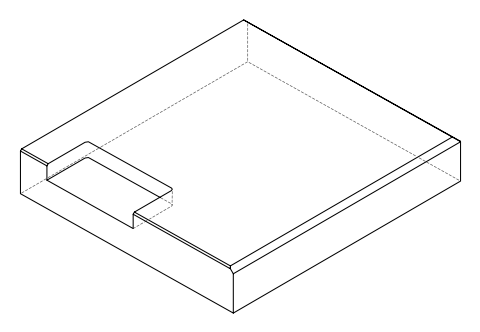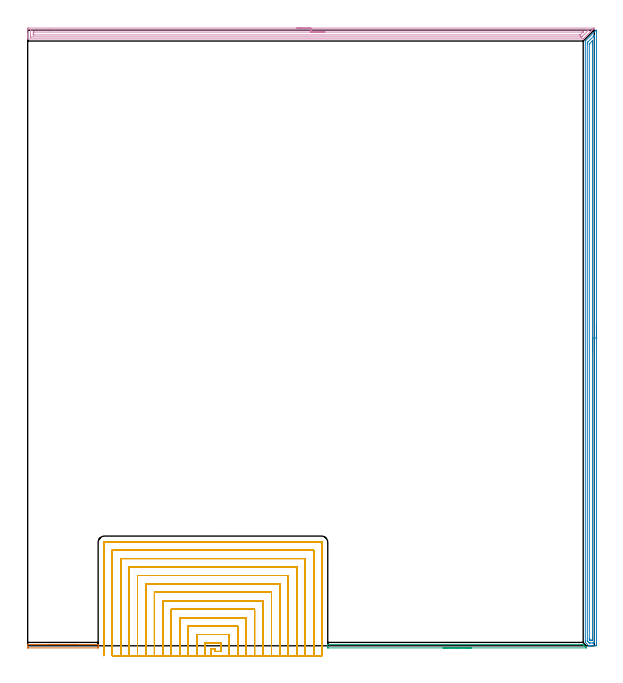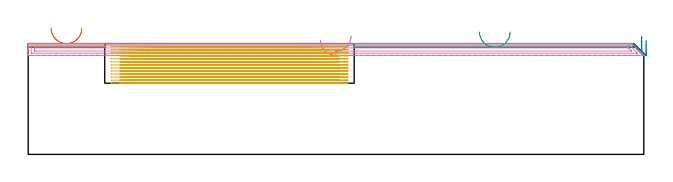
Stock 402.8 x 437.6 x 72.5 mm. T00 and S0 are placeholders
(PLAN: 5 operations, 1 tool changes, 135.4 min)
(1 AREA_MILL | FG_CHAMFER_SURFACE | UGT0205_001 | 0.55 min | 147 mm3)
(2 AREA_MILL_1 | FG_CHAMFER_SURFACE_1 | UGT0205_001 | 10.63 min | 13656 mm3)
(3 AREA_MILL_2 | FG_CHAMFER_SURFACE_2 | UGT0205_001 | 1.62 min | 528 mm3)
(4 AREA_MILL_3 | FG_CHAMFER_SURFACE_3 | UGT0205_001 | 9.79 min | 11789 mm3)
(5 MILL_SLOT | SLOT_PARTIAL_RECTANGULAR | NXT0201_009 | Follow Part, ap 2, ae 75% | 112.86 min | 329459 mm3)
(TOOL UGT0205_001 | Chamfer Mill 20 x 3 x 45 deg. | D20 FL50 Z2)
(TOOL NXT0201_009 | ENDMILL 8mm [2P460-0800-NA 1630] | D8 FL26 Z6)
(OP 1 AREA_MILL)
G17 G21 G94 G90
T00 M6
G54
G17 G0 G90 X15.05 Y0.9 S1061 M3
G43 Z82.5 H0
G94 G1 X15.088 Z81.628 F250.
X15.202 Z80.763
X15.391 Z79.912
X15.653 Z79.08
X15.987 Z78.274
X16.39 Z77.5
X16.858 Z76.764
X17.39 Z76.072
X17.979 Z75.429
X18.622 Z74.839
X19.314 Z74.308
X20.05 Z73.84
X20.824 Z73.437
X21.63 Z73.103
X22.462 Z72.841
X23.314 Z72.652
X24.178 Z72.538
X25.05 Z72.5
X49.973
X50.09 Y0.897 Z72.489
X50.098 Y0.808 Z72.4
X50.1 Y0.713 Z72.311
Y0.073 Z71.672
Y-0.673 Z70.926
Y-1.173 Z70.423
Y-1.422 Z70.175
X50.097 Y-1.491 Z70.105
X49.973 Y-1.497 Z70.103
X49.806 Y-1.5 Z70.1
X0.405
X0.127 Y-1.497 Z70.103
X0.003 Y-1.491 Z70.105
X0. Y-1.422 Z70.175
Y0.713 Z72.311
X0.002 Y0.808 Z72.4
X0.01 Y0.897 Z72.489
X0.127 Y0.9 Z72.5
X25.05
X25.922 Z72.538
X26.786 Z72.652
X27.638 Z72.841
X28.47 Z73.103
X29.276 Z73.437
X30.05 Z73.84
X30.786 Z74.308
X31.478 Z74.839
X32.121 Z75.429
X32.71 Z76.072
X33.242 Z76.764
X33.71 Z77.5
X34.113 Z78.274
X34.447 Z79.08
X34.709 Z79.912
X34.898 Z80.763
X35.012 Z81.628
X35.05 Z82.5
M5
M2
(OP 2 AREA_MILL_1)
G17 G21 G94 G90
T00 M6
G54
G17 G0 G90 X404.3 Y228.778 S1061 M3
G43 Z82.5 H0
Z74.6
G94 G1 Y228.74 Z73.728 F250.
Y228.626 Z72.863
Y228.438 Z72.012
Y228.175 Z71.18
Y227.841 Z70.374
Y227.439 Z69.6
Y226.97 Z68.864
Y226.439 Z68.172
Y225.849 Z67.529
Y225.206 Z66.94
Y224.514 Z66.408
Y223.778 Z65.94
Y223.005 Z65.537
Y222.199 Z65.203
Y221.367 Z64.941
Y220.515 Z64.752
Y219.65 Z64.638
Y218.778 Z64.6
Y1.086
X404.299 Y0.629 Z64.601
X404.295 Y0.197 Z64.603
X404.292 Y0.01 Z64.605
X403.87 Y0. Z65.026
X402.11 Z66.785
X400.708 Z68.188
X400.35 Z68.545
X399.634 Z69.266
X399.307 Z69.593
X398.948 Z69.945
X398.923 Z69.97
X398.844 Y0.002 Z70.049
X398.798 Y0.01 Z70.094
X398.682 Y0.117 Z70.215
X398.626 Y0.175 Z70.274
X398.618 Y0.182 Z70.281
X396.634 Y2.174 Z72.266
X396.431 Y2.385 Z72.469
X396.417 Y2.417 Z72.483
X396.414 Y2.429 Z72.485
X396.407 Y3.296 Z72.492
X396.4 Y429.814 Z72.5
X396.404 Y429.894 Z72.49
X396.466 Y429.967 Z72.431
X403.929 Y437.429 Z64.97
X403.958 Y437.459 Z64.94
X404.094 Y437.586 Z64.798
X404.188 Y437.576 Z64.706
X404.299 Y437.557 Z64.599
X404.3 Y437.523 Z64.6
Y218.778
X402.886 Z66.014
X402.885 Y2.524 Z66.015
X402.884 Y2.417 Z66.016
X402.879 Y2.033 Z66.021
X402.511 Y2.009 Z66.389
X402.11 Y2.004 Z66.79
X401.64 Y2. Z67.26
X399.88 Y2.001 Z69.02
X399.47 Y2.007 Z69.43
X399.334 Y2.01 Z69.566
X399.236 Y2.027 Z69.664
X399.157 Y2.103 Z69.743
X398.836 Y2.417 Z70.064
X398.59 Y2.663 Z70.31
X397.946 Y3.311 Z70.954
X397.854 Y3.411 Z71.046
X397.829 Y3.439 Z71.071
X397.827 Y3.459 Z71.073
X397.824 Y3.507 Z71.076
X397.822 Y3.702 Z71.078
X397.815 Y428.026 Z71.085
X397.821 Y428.808 Z71.079
X397.823 Y428.861 Z71.077
X397.875 Y428.92 Z71.025
X398.234 Y429.282 Z70.666
X398.59 Y429.64 Z70.31
X400.007 Y431.057 Z68.893
X402.34 Y433.391 Z66.56
X402.515 Y433.564 Z66.385
X402.67 Y433.715 Z66.23
X402.871 Y433.909 Z66.029
X402.883 Y433.499 Z66.017
X402.885 Y433.391 Z66.015
Y433.282
X402.886 Y218.778 Z66.014
X401.472 Z67.428
X401.471 Y4.854 Z67.429
X401.469 Y4.206 Z67.431
X401.467 Y4.083 Z67.433
X401.465 Y4.025 Z67.435
X401.457 Y4.009 Z67.443
X401.428 Y4.004 Z67.472
X401.23 Y4.002 Z67.67
X400.552 Y4. Z68.348
X400.35 Y4.001 Z68.55
X400.148 Y4.003 Z68.752
X399.744 Y4.01 Z69.156
X399.688 Y4.026 Z69.212
X399.661 Y4.049 Z69.239
X399.606 Y4.1 Z69.294
X399.497 Y4.206 Z69.403
X399.47 Y4.233 Z69.43
X399.261 Y4.454 Z69.639
X399.243 Y4.495 Z69.657
X399.24 Y4.576 Z69.66
X399.237 Y4.703 Z69.663
X399.236 Y5.338 Z69.664
X399.229 Y427.377 Z69.671
X399.231 Y427.701 Z69.669
X399.233 Y427.782 Z69.667
X399.235 Y427.818 Z69.665
X399.26 Y427.849 Z69.64
X399.426 Y428.026 Z69.474
X399.448 Y428.049 Z69.452
X401.23 Y429.83 Z67.67
X401.465 Y430.041 Z67.435
X401.468 Y429.814 Z67.432
X401.47 Y429.57 Z67.43
X401.471 Y428.92 Z67.429
X401.472 Y428.674 Z67.428
Y218.778
Y217.907 Z67.466
Y217.042 Z67.58
Y216.19 Z67.769
Y215.358 Z68.031
Y214.552 Z68.365
Y213.778 Z68.768
Y213.043 Z69.237
Y212.35 Z69.768
Y211.707 Z70.357
Y211.118 Z71.001
Y210.587 Z71.693
Y210.118 Z72.428
Y209.715 Z73.202
Y209.381 Z74.008
Y209.119 Z74.84
Y208.93 Z75.692
Y208.816 Z76.557
Y208.778 Z77.428
G0 Z82.5
M5
M2
(OP 3 AREA_MILL_2)
G17 G21 G94 G90
T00 M6
G54
G17 G0 G90 X315.3 Y-1.5 S1061 M3
G43 Z82.5 H0
Z80.1
G94 G1 X315.262 Z79.228 F250.
X315.148 Z78.363
X314.959 Z77.512
X314.697 Z76.68
X314.363 Z75.874
X313.96 Z75.1
X313.492 Z74.364
X312.96 Z73.672
X312.371 Z73.029
X311.728 Z72.44
X311.036 Z71.908
X310.3 Z71.44
X309.526 Z71.037
X308.72 Z70.703
X307.888 Z70.441
X307.037 Z70.252
X306.172 Z70.138
X305.3 Z70.1
X213.617 Y-1.499 Z70.101
X213.45 Y-1.497 Z70.103
X213.303 Y-1.491 Z70.105
X213.3 Y-1.465 Z70.132
Y0.68 Z72.279
X213.303 Y0.792 Z72.384
X213.31 Y0.897 Z72.488
X213.45 Y0.9 Z72.5
X394.029
X394.819 Y0.895 Z72.495
X394.901 Y0.893 Z72.493
X394.921 Y0.877 Z72.477
X395.23 Y0.573 Z72.168
X395.367 Y0.434 Z72.032
X395.523 Y0.278 Z71.875
X395.666 Y0.136 Z71.732
X395.813 Y-0.012 Z71.586
X395.951 Y-0.149 Z71.448
X396.102 Y-0.3 Z71.295
X396.259 Y-0.457 Z71.14
X396.378 Y-0.576 Z71.021
X396.539 Y-0.736 Z70.858
X397.063 Y-1.263 Z70.336
X397.299 Y-1.498 Z70.1
X397.225 Y-1.5
X305.3
X304.428 Z70.138
X303.564 Z70.252
X302.712 Z70.441
X301.88 Z70.703
X301.074 Z71.037
X300.3 Z71.44
X299.564 Z71.908
X298.872 Z72.44
X298.229 Z73.029
X297.64 Z73.672
X297.109 Z74.364
X296.64 Z75.1
X296.237 Z75.874
X295.903 Z76.68
X295.641 Z77.512
X295.452 Z78.363
X295.338 Z79.228
X295.3 Z80.1
G0 Z82.5
M5
M2
(OP 4 AREA_MILL_3)
G17 G21 G94 G90
T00 M6
G54
G17 G0 G90 X191.3 Y439.1 S1061 M3
G43 Z82.5 H0
Z74.8
G94 G1 X191.338 Z73.928 F250.
X191.452 Z73.064
X191.641 Z72.212
X191.903 Z71.38
X192.237 Z70.574
X192.64 Z69.8
X193.108 Z69.064
X193.64 Z68.372
X194.229 Z67.729
X194.872 Z67.14
X195.564 Z66.608
X196.3 Z66.14
X197.074 Z65.737
X197.88 Z65.403
X198.712 Z65.141
X199.564 Z64.952
X200.428 Z64.838
X201.3 Z64.8
X402.571 Y439.099 Z64.799
X402.583 Y439.094 Z64.803
X402.571 Y439.074 Z64.824
X402.409 Y438.909 Z64.99
X401.975 Y438.474 Z65.424
X401.813 Y438.31 Z65.584
X401.655 Y438.154 Z65.744
X401.528 Y438.027 Z65.871
X401.376 Y437.873 Z66.022
X401.227 Y437.726 Z66.171
X401.081 Y437.58 Z66.318
X400.938 Y437.436 Z66.46
X400.8 Y437.298 Z66.599
X400.634 Y437.133 Z66.765
X400.501 Y436.999 Z66.897
X400.372 Y436.871 Z67.027
X395.185 Y431.685 Z72.215
X394.937 Y431.438 Z72.458
X394.894 Y431.405 Z72.49
X394.824 Y431.4 Z72.5
X0.178
X0.01 Y431.402 Z72.488
X0.003 Y431.538 Z72.354
X0. Y431.681 Z72.218
Y431.929 Z71.971
Y432.627 Z71.268
Y433.85 Z70.047
Y434.376 Z69.519
Y434.987 Z68.908
Y438.485 Z65.412
X0.004 Y438.748 Z65.15
X0.01 Y439.093 Z64.804
X0.268 Y439.097 Z64.802
X0.625 Y439.1 Z64.8
X201.3
Y437.686 Z66.214
X398.214 Y437.685 Z66.215
X398.399
X398.594 Y437.682 Z66.218
X398.716 Y437.679 Z66.221
X398.66 Y437.618 Z66.282
X398.504 Y437.456 Z66.444
X398.399 Y437.349 Z66.551
X398.222 Y437.172 Z66.728
X394.243 Y433.194 Z70.706
X393.93 Y432.885 Z71.015
X393.872 Y432.834 Z71.066
X393.832 Y432.821 Z71.079
X393.734 Y432.819 Z71.081
X393.036 Y432.815 Z71.085
X392.844 Y432.814 Z71.086
X2.221 Y432.815 Z71.085
X2.058 Y432.818 Z71.082
X2.019 Y432.821 Z71.079
X2.01 Y432.823 Z71.077
X2.006 Y432.834 Z71.066
X2.003 Y432.867 Z71.033
X2. Y433.031 Z70.869
Y437.403 Z66.497
X2.003 Y437.538 Z66.362
X2.007 Y437.645 Z66.255
X2.01 Y437.675 Z66.225
X2.021 Y437.679 Z66.221
X2.062 Y437.681 Z66.219
X2.413 Y437.685 Z66.215
X18.775 Y437.686 Z66.214
X201.3
Y436.272 Z67.628
X394.673 Y436.271 Z67.629
X394.73
X394.824 Y436.267 Z67.633
X394.845 Y436.265 Z67.635
X394.837 Y436.247 Z67.653
X394.824 Y436.225 Z67.675
X394.774 Y436.173 Z67.727
X394.725 Y436.124 Z67.776
X393.036 Y434.435 Z69.465
X392.976 Y434.376 Z69.524
X392.884 Y434.286 Z69.614
X392.843 Y434.249 Z69.651
X392.825 Y434.236 Z69.664
X392.744 Y434.233 Z69.667
X392.443 Y434.229 Z69.671
X392.292
X4.351
X4.201 Y434.23 Z69.67
X4.051 Y434.233 Z69.667
X4.016 Y434.235 Z69.665
X4.01 Y434.259 Z69.641
X4.004 Y434.31 Z69.59
X4.001 Y434.376 Z69.524
X4. Y434.572 Z69.328
Y435.446 Z68.454
X4.003 Y436.124 Z67.776
X4.007 Y436.222 Z67.678
X4.01 Y436.265 Z67.635
X4.054 Y436.268 Z67.632
X4.201 Y436.27 Z67.63
X4.944 Y436.271 Z67.629
X201.3 Y436.272 Z67.628
X202.172 Z67.667
X203.037 Z67.78
X203.888 Z67.969
X204.72 Z68.232
X205.526 Z68.565
X206.3 Z68.968
X207.036 Z69.437
X207.728 Z69.968
X208.371 Z70.557
X208.96 Z71.201
X209.492 Z71.893
X209.96 Z72.628
X210.363 Z73.402
X210.697 Z74.208
X210.959 Z75.04
X211.148 Z75.892
X211.262 Z76.757
X211.3 Z77.628
G0 Z82.5
M5
M2
(OP 5 MILL_SLOT)
G17 G21 G94 G90
T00 M6
G54
G17 G0 G90 X130.1 Y-7. S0 M3
G43 Z82.5 H1
Z70.508
G94 G1 Y-4. F250.
Y-2. F500.
X133.3
Y-4.
X137.3
Y2.
X126.1
Y-4.
Y-7. F250.
X143.3
Y-4.
Y8. F500.
X120.1
Y-4.
Y-7. F250.
X149.3
Y-4.
Y14. F500.
X114.1
Y-4.
Y-7. F250.
X155.3
Y-4.
Y20. F500.
X108.1
Y-4.
Y-7. F250.
X161.3
Y-4.
Y26. F500.
X102.1
Y-4.
Y-7. F250.
X167.3
Y-4.
Y32. F500.
X96.1
Y-4.
Y-7. F250.
X173.3
Y-4.
Y38. F500.
X90.1
Y-4.
Y-7. F250.
X179.3
Y-4.
Y44. F500.
X84.1
Y-4.
Y-7. F250.
X185.3
Y-4.
Y50. F500.
X78.1
Y-4.
Y-7. F250.
X191.3
Y-4.
Y56. F500.
X72.1
Y-4.
Y-7. F250.
X197.3
Y-4.
Y62. F500.
X66.1
Y-4.
Y-7. F250.
X203.3
Y-4.
Y68. F500.
X60.1
Y-4.
Y-7. F250.
X209.3
Y-4.
Y73.5 F500.
G3 X208.8 Y74. R0.5
G1 X54.6
G3 X54.1 Y73.5 R0.5
G1 Y-4.
Y-7. F250.
G0 X130.1 Z68.515
G1 Y-4.
Y-2. F500.
X133.3
Y-4.
X137.3
Y2.
X126.1
Y-4.
Y-7. F250.
X143.3
Y-4.
Y8. F500.
X120.1
Y-4.
Y-7. F250.
X149.3
Y-4.
Y14. F500.
X114.1
Y-4.
Y-7. F250.
X155.3
Y-4.
Y20. F500.
X108.1
Y-4.
Y-7. F250.
X161.3
Y-4.
Y26. F500.
X102.1
Y-4.
Y-7. F250.
X167.3
Y-4.
Y32. F500.
X96.1
Y-4.
Y-7. F250.
X173.3
Y-4.
Y38. F500.
X90.1
Y-4.
Y-7. F250.
X179.3
Y-4.
Y44. F500.
X84.1
Y-4.
Y-7. F250.
X185.3
Y-4.
Y50. F500.
X78.1
Y-4.
Y-7. F250.
X191.3
Y-4.
Y56. F500.
X72.1
Y-4.
Y-7. F250.
X197.3
Y-4.
Y62. F500.
X66.1
Y-4.
Y-7. F250.
X203.3
Y-4.
Y68. F500.
X60.1
Y-4.
Y-7. F250.
X209.3
Y-4.
Y73.5 F500.
G3 X208.8 Y74. R0.5
G1 X54.6
G3 X54.1 Y73.5 R0.5
G1 Y-4.
Y-7. F250.
G0 X130.1 Z66.523
G1 Y-4.
Y-2. F500.
X133.3
Y-4.
X137.3
Y2.
X126.1
Y-4.
Y-7. F250.
X143.3
Y-4.
Y8. F500.
X120.1
Y-4.
Y-7. F250.
X149.3
Y-4.
Y14. F500.
X114.1
Y-4.
Y-7. F250.
X155.3
Y-4.
Y20. F500.
X108.1
Y-4.
Y-7. F250.
X161.3
Y-4.
Y26. F500.
X102.1
Y-4.
Y-7. F250.
X167.3
Y-4.
Y32. F500.
X96.1
Y-4.
Y-7. F250.
X173.3
Y-4.
Y38. F500.
X90.1
Y-4.
Y-7. F250.
X179.3
Y-4.
Y44. F500.
X84.1
Y-4.
Y-7. F250.
X185.3
Y-4.
Y50. F500.
X78.1
Y-4.
Y-7. F250.
X191.3
Y-4.
Y56. F500.
X72.1
Y-4.
Y-7. F250.
X197.3
Y-4.
Y62. F500.
X66.1
Y-4.
Y-7. F250.
X203.3
Y-4.
Y68. F500.
X60.1
Y-4.
Y-7. F250.
X209.3
Y-4.
Y73.5 F500.
G3 X208.8 Y74. R0.5
G1 X54.6
G3 X54.1 Y73.5 R0.5
G1 Y-4.
Y-7. F250.
G0 X130.1 Z64.531
G1 Y-4.
Y-2. F500.
X133.3
Y-4.
X137.3
Y2.
X126.1
Y-4.
Y-7. F250.
X143.3
Y-4.
Y8. F500.
X120.1
Y-4.
Y-7. F250.
X149.3
Y-4.
Y14. F500.
X114.1
Y-4.
Y-7. F250.
X155.3
Y-4.
Y20. F500.
X108.1
Y-4.
Y-7. F250.
X161.3
Y-4.
Y26. F500.
X102.1
Y-4.
Y-7. F250.
X167.3
Y-4.
Y32. F500.
X96.1
Y-4.
Y-7. F250.
X173.3
Y-4.
Y38. F500.
X90.1
Y-4.
Y-7. F250.
X179.3
Y-4.
Y44. F500.
X84.1
Y-4.
Y-7. F250.
X185.3
Y-4.
Y50. F500.
X78.1
Y-4.
Y-7. F250.
X191.3
Y-4.
Y56. F500.
X72.1
Y-4.
Y-7. F250.
X197.3
Y-4.
Y62. F500.
X66.1
Y-4.
Y-7. F250.
X203.3
Y-4.
Y68. F500.
X60.1
Y-4.
Y-7. F250.
X209.3
Y-4.
Y73.5 F500.
G3 X208.8 Y74. R0.5
G1 X54.6
G3 X54.1 Y73.5 R0.5
G1 Y-4.
Y-7. F250.
G0 X130.1 Z62.538
G1 Y-4.
Y-2. F500.
X133.3
Y-4.
X137.3
Y2.
X126.1
Y-4.
Y-7. F250.
X143.3
Y-4.
Y8. F500.
X120.1
Y-4.
Y-7. F250.
X149.3
Y-4.
Y14. F500.
X114.1
Y-4.
Y-7. F250.
X155.3
Y-4.
Y20. F500.
X108.1
Y-4.
Y-7. F250.
X161.3
Y-4.
Y26. F500.
X102.1
Y-4.
Y-7. F250.
X167.3
Y-4.
Y32. F500.
X96.1
Y-4.
Y-7. F250.
X173.3
Y-4.
Y38. F500.
X90.1
Y-4.
Y-7. F250.
X179.3
Y-4.
Y44. F500.
X84.1
Y-4.
Y-7. F250.
X185.3
Y-4.
Y50. F500.
X78.1
Y-4.
Y-7. F250.
X191.3
Y-4.
Y56. F500.
X72.1
Y-4.
Y-7. F250.
X197.3
Y-4.
Y62. F500.
X66.1
Y-4.
Y-7. F250.
X203.3
Y-4.
Y68. F500.
X60.1
Y-4.
Y-7. F250.
X209.3
Y-4.
Y73.5 F500.
G3 X208.8 Y74. R0.5
G1 X54.6
G3 X54.1 Y73.5 R0.5
G1 Y-4.
Y-7. F250.
G0 X130.1 Z60.546
G1 Y-4.
Y-2. F500.
X133.3
Y-4.
X137.3
Y2.
X126.1
Y-4.
Y-7. F250.
X143.3
Y-4.
Y8. F500.
X120.1
Y-4.
Y-7. F250.
X149.3
Y-4.
Y14. F500.
X114.1
Y-4.
Y-7. F250.
X155.3
Y-4.
Y20. F500.
X108.1
Y-4.
Y-7. F250.
X161.3
Y-4.
Y26. F500.
X102.1
Y-4.
Y-7. F250.
X167.3
Y-4.
Y32. F500.
X96.1
Y-4.
Y-7. F250.
X173.3
Y-4.
Y38. F500.
X90.1
Y-4.
Y-7. F250.
X179.3
Y-4.
Y44. F500.
X84.1
Y-4.
Y-7. F250.
X185.3
Y-4.
Y50. F500.
X78.1
Y-4.
Y-7. F250.
X191.3
Y-4.
Y56. F500.
X72.1
Y-4.
Y-7. F250.
X197.3
Y-4.
Y62. F500.
X66.1
Y-4.
Y-7. F250.
X203.3
Y-4.
Y68. F500.
X60.1
Y-4.
Y-7. F250.
X209.3
Y-4.
Y73.5 F500.
G3 X208.8 Y74. R0.5
G1 X54.6
G3 X54.1 Y73.5 R0.5
G1 Y-4.
Y-7. F250.
G0 X130.1 Z58.554
G1 Y-4.
Y-2. F500.
X133.3
Y-4.
X137.3
Y2.
X126.1
Y-4.
Y-7. F250.
X143.3
Y-4.
Y8. F500.
X120.1
Y-4.
Y-7. F250.
X149.3
Y-4.
Y14. F500.
X114.1
Y-4.
Y-7. F250.
X155.3
Y-4.
Y20. F500.
X108.1
Y-4.
Y-7. F250.
X161.3
Y-4.
Y26. F500.
X102.1
Y-4.
Y-7. F250.
X167.3
Y-4.
Y32. F500.
X96.1
Y-4.
Y-7. F250.
X173.3
Y-4.
Y38. F500.
X90.1
Y-4.
Y-7. F250.
X179.3
Y-4.
Y44. F500.
X84.1
Y-4.
Y-7. F250.
X185.3
Y-4.
Y50. F500.
X78.1
Y-4.
Y-7. F250.
X191.3
Y-4.
Y56. F500.
X72.1
Y-4.
Y-7. F250.
X197.3
Y-4.
Y62. F500.
X66.1
Y-4.
Y-7. F250.
X203.3
Y-4.
Y68. F500.
X60.1
Y-4.
Y-7. F250.
X209.3
Y-4.
Y73.5 F500.
G3 X208.8 Y74. R0.5
G1 X54.6
G3 X54.1 Y73.5 R0.5
G1 Y-4.
Y-7. F250.
G0 X130.1 Z56.562
G1 Y-4.
Y-2. F500.
X133.3
Y-4.
X137.3
Y2.
X126.1
Y-4.
Y-7. F250.
X143.3
Y-4.
Y8. F500.
X120.1
Y-4.
Y-7. F250.
X149.3
Y-4.
Y14. F500.
X114.1
Y-4.
Y-7. F250.
X155.3
Y-4.
Y20. F500.
X108.1
Y-4.
Y-7. F250.
X161.3
Y-4.
Y26. F500.
X102.1
Y-4.
Y-7. F250.
X167.3
Y-4.
Y32. F500.
X96.1
Y-4.
Y-7. F250.
X173.3
Y-4.
Y38. F500.
X90.1
Y-4.
Y-7. F250.
X179.3
Y-4.
Y44. F500.
X84.1
Y-4.
Y-7. F250.
X185.3
Y-4.
Y50. F500.
X78.1
Y-4.
Y-7. F250.
X191.3
Y-4.
Y56. F500.
X72.1
Y-4.
Y-7. F250.
X197.3
Y-4.
Y62. F500.
X66.1
Y-4.
Y-7. F250.
X203.3
Y-4.
Y68. F500.
X60.1
Y-4.
Y-7. F250.
X209.3
Y-4.
Y73.5 F500.
G3 X208.8 Y74. R0.5
G1 X54.6
G3 X54.1 Y73.5 R0.5
G1 Y-4.
Y-7. F250.
G0 X130.1 Z54.569
G1 Y-4.
Y-2. F500.
X133.3
Y-4.
X137.3
Y2.
X126.1
Y-4.
Y-7. F250.
X143.3
Y-4.
Y8. F500.
X120.1
Y-4.
Y-7. F250.
X149.3
Y-4.
Y14. F500.
X114.1
Y-4.
Y-7. F250.
X155.3
Y-4.
Y20. F500.
X108.1
Y-4.
Y-7. F250.
X161.3
Y-4.
Y26. F500.
X102.1
Y-4.
Y-7. F250.
X167.3
Y-4.
Y32. F500.
X96.1
Y-4.
Y-7. F250.
X173.3
Y-4.
Y38. F500.
X90.1
Y-4.
Y-7. F250.
X179.3
Y-4.
Y44. F500.
X84.1
Y-4.
Y-7. F250.
X185.3
Y-4.
Y50. F500.
X78.1
Y-4.
Y-7. F250.
X191.3
Y-4.
Y56. F500.
X72.1
Y-4.
Y-7. F250.
X197.3
Y-4.
Y62. F500.
X66.1
Y-4.
Y-7. F250.
X203.3
Y-4.
Y68. F500.
X60.1
Y-4.
Y-7. F250.
X209.3
Y-4.
Y73.5 F500.
G3 X208.8 Y74. R0.5
G1 X54.6
G3 X54.1 Y73.5 R0.5
G1 Y-4.
Y-7. F250.
G0 X130.1 Z52.577
G1 Y-4.
Y-2. F500.
X133.3
Y-4.
X137.3
Y2.
X126.1
Y-4.
Y-7. F250.
X143.3
Y-4.
Y8. F500.
X120.1
Y-4.
Y-7. F250.
X149.3
Y-4.
Y14. F500.
X114.1
Y-4.
Y-7. F250.
X155.3
Y-4.
Y20. F500.
X108.1
Y-4.
Y-7. F250.
X161.3
Y-4.
Y26. F500.
X102.1
Y-4.
Y-7. F250.
X167.3
Y-4.
Y32. F500.
X96.1
Y-4.
Y-7. F250.
X173.3
Y-4.
Y38. F500.
X90.1
Y-4.
Y-7. F250.
X179.3
Y-4.
Y44. F500.
X84.1
Y-4.
Y-7. F250.
X185.3
Y-4.
Y50. F500.
X78.1
Y-4.
Y-7. F250.
X191.3
Y-4.
Y56. F500.
X72.1
Y-4.
Y-7. F250.
X197.3
Y-4.
Y62. F500.
X66.1
Y-4.
Y-7. F250.
X203.3
Y-4.
Y68. F500.
X60.1
Y-4.
Y-7. F250.
X209.3
Y-4.
Y73.5 F500.
G3 X208.8 Y74. R0.5
G1 X54.6
G3 X54.1 Y73.5 R0.5
G1 Y-4.
Y-7. F250.
G0 X130.1 Z50.585
G1 Y-4.
Y-2. F500.
X133.3
Y-4.
X137.3
Y2.
X126.1
Y-4.
Y-7. F250.
X143.3
Y-4.
Y8. F500.
X120.1
Y-4.
Y-7. F250.
X149.3
Y-4.
Y14. F500.
X114.1
Y-4.
Y-7. F250.
X155.3
Y-4.
Y20. F500.
X108.1
Y-4.
Y-7. F250.
X161.3
Y-4.
Y26. F500.
X102.1
Y-4.
Y-7. F250.
X167.3
Y-4.
Y32. F500.
X96.1
Y-4.
Y-7. F250.
X173.3
Y-4.
Y38. F500.
X90.1
Y-4.
Y-7. F250.
X179.3
Y-4.
Y44. F500.
X84.1
Y-4.
Y-7. F250.
X185.3
Y-4.
Y50. F500.
X78.1
Y-4.
Y-7. F250.
X191.3
Y-4.
Y56. F500.
X72.1
Y-4.
Y-7. F250.
X197.3
Y-4.
Y62. F500.
X66.1
Y-4.
Y-7. F250.
X203.3
Y-4.
Y68. F500.
X60.1
Y-4.
Y-7. F250.
X209.3
Y-4.
Y73.5 F500.
G3 X208.8 Y74. R0.5
G1 X54.6
G3 X54.1 Y73.5 R0.5
G1 Y-4.
Y-7. F250.
G0 X130.1 Z48.592
G1 Y-4.
Y-2. F500.
X133.3
Y-4.
X137.3
Y2.
X126.1
Y-4.
Y-7. F250.
X143.3
Y-4.
Y8. F500.
X120.1
Y-4.
Y-7. F250.
X149.3
Y-4.
Y14. F500.
X114.1
Y-4.
Y-7. F250.
X155.3
Y-4.
Y20. F500.
X108.1
Y-4.
Y-7. F250.
X161.3
Y-4.
Y26. F500.
X102.1
Y-4.
Y-7. F250.
X167.3
Y-4.
Y32. F500.
X96.1
Y-4.
Y-7. F250.
X173.3
Y-4.
Y38. F500.
X90.1
Y-4.
Y-7. F250.
X179.3
Y-4.
Y44. F500.
X84.1
Y-4.
Y-7. F250.
X185.3
Y-4.
Y50. F500.
X78.1
Y-4.
Y-7. F250.
X191.3
Y-4.
Y56. F500.
X72.1
Y-4.
Y-7. F250.
X197.3
Y-4.
Y62. F500.
X66.1
Y-4.
Y-7. F250.
X203.3
Y-4.
Y68. F500.
X60.1
Y-4.
Y-7. F250.
X209.3
Y-4.
Y73.5 F500.
G3 X208.8 Y74. R0.5
G1 X54.6
G3 X54.1 Y73.5 R0.5
G1 Y-4.
Y-7. F250.
G0 X130.1 Z46.6
G1 Y-4.
Y-2. F500.
X133.3
Y-4.
X137.3
Y2.
X126.1
Y-4.
Y-7. F250.
X143.3
Y-4.
Y8. F500.
X120.1
Y-4.
Y-7. F250.
X149.3
Y-4.
Y14. F500.
X114.1
Y-4.
Y-7. F250.
X155.3
Y-4.
Y20. F500.
X108.1
Y-4.
Y-7. F250.
X161.3
Y-4.
Y26. F500.
X102.1
Y-4.
Y-7. F250.
X167.3
Y-4.
Y32. F500.
X96.1
Y-4.
Y-7. F250.
X173.3
Y-4.
Y38. F500.
X90.1
Y-4.
Y-7. F250.
X179.3
Y-4.
Y44. F500.
X84.1
Y-4.
Y-7. F250.
X185.3
Y-4.
Y50. F500.
X78.1
Y-4.
Y-7. F250.
X191.3
Y-4.
Y56. F500.
X72.1
Y-4.
Y-7. F250.
X197.3
Y-4.
Y62. F500.
X66.1
Y-4.
Y-7. F250.
X203.3
Y-4.
Y68. F500.
X60.1
Y-4.
Y-7. F250.
X209.3
Y-4.
Y73.5 F500.
G3 X208.8 Y74. R0.5
G1 X54.6
G3 X54.1 Y73.5 R0.5
G1 Y-4.
Y-7. F250.
G0 Z82.5
M5
M2
